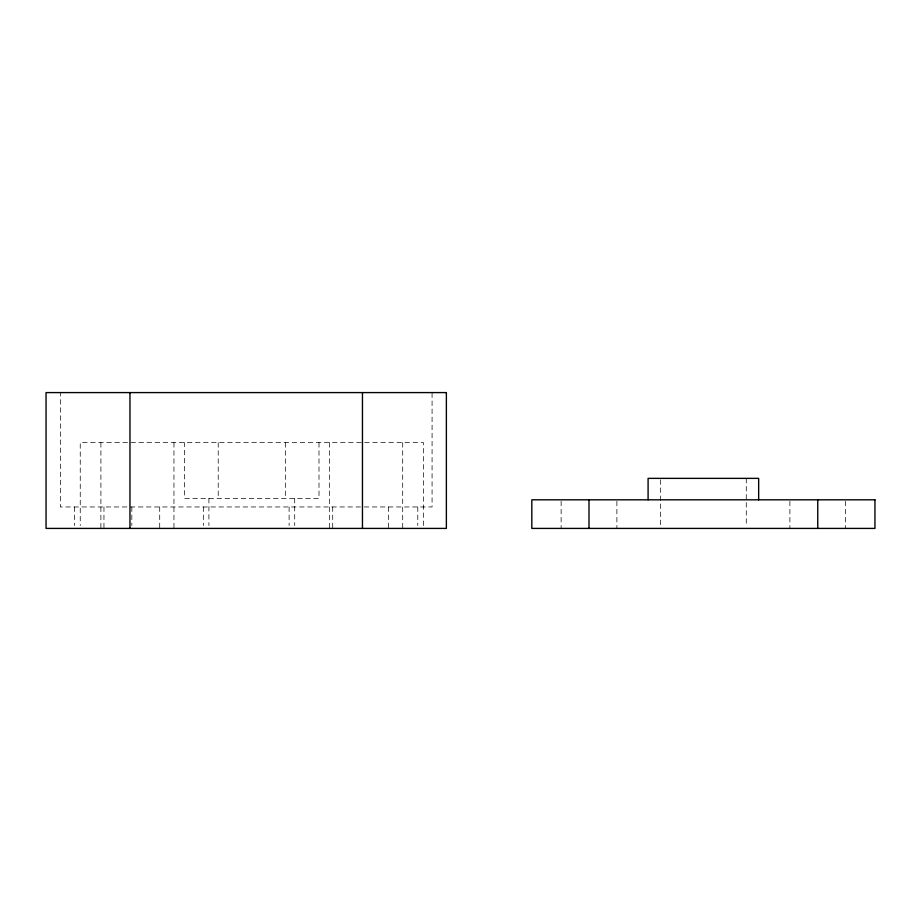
<?xml version="1.0" encoding="UTF-8"?>
<svg xmlns="http://www.w3.org/2000/svg" width="921" height="921" viewBox="0 0 921 921"><rect width="100%" height="100%" fill="white"/><g stroke="black" fill="none" stroke-linecap="round" stroke-linejoin="round"><path stroke-width="0.69" stroke-dasharray="4.61 3.45" d="M360.583 506.964L60.349 506.964L60.349 392.588M364.198 506.964L432.076 506.964L432.076 392.588M845.639 501.243L845.639 528.412M789.884 501.243L789.884 528.412M746.275 478.367L746.275 525.557M660.495 479.806L660.495 525.557M616.886 501.243L616.886 528.412M561.131 501.243L561.131 528.412M423.372 525.557L423.372 442.633L80.242 442.633L80.242 525.557M417.777 506.964L417.777 525.557M402.707 442.633L402.707 528.412M388.466 506.964L388.466 528.412M332.711 506.964L332.711 528.412M329.649 442.633L329.649 528.412M319 442.633L319 498.388L184.603 498.388L184.603 442.633M294.697 498.388L294.697 525.557M289.102 506.964L289.102 525.557M285.406 442.633L285.406 498.388M218.208 442.633L218.208 498.388M208.917 498.388L208.917 525.557M203.322 506.964L203.322 525.557M173.954 442.633L173.954 528.412M159.713 506.964L159.713 528.412M131.83 506.964L131.83 525.557M103.958 506.964L103.958 528.412M100.896 442.633L100.896 528.412M74.647 506.964L74.647 525.557"/><path stroke-width="1.38" d="M817.756 499.815L817.756 528.412M758.662 499.815L758.662 478.367L648.096 478.367L648.096 499.815M589.003 499.815L589.003 528.412M362.46 392.588L362.46 528.412M129.965 392.588L129.965 528.412M446.374 392.588L46.05 392.588L46.05 528.412L446.374 528.412L446.374 392.588M874.95 499.815L531.82 499.815L531.82 528.412L874.95 528.412L874.95 499.815"/></g></svg>
